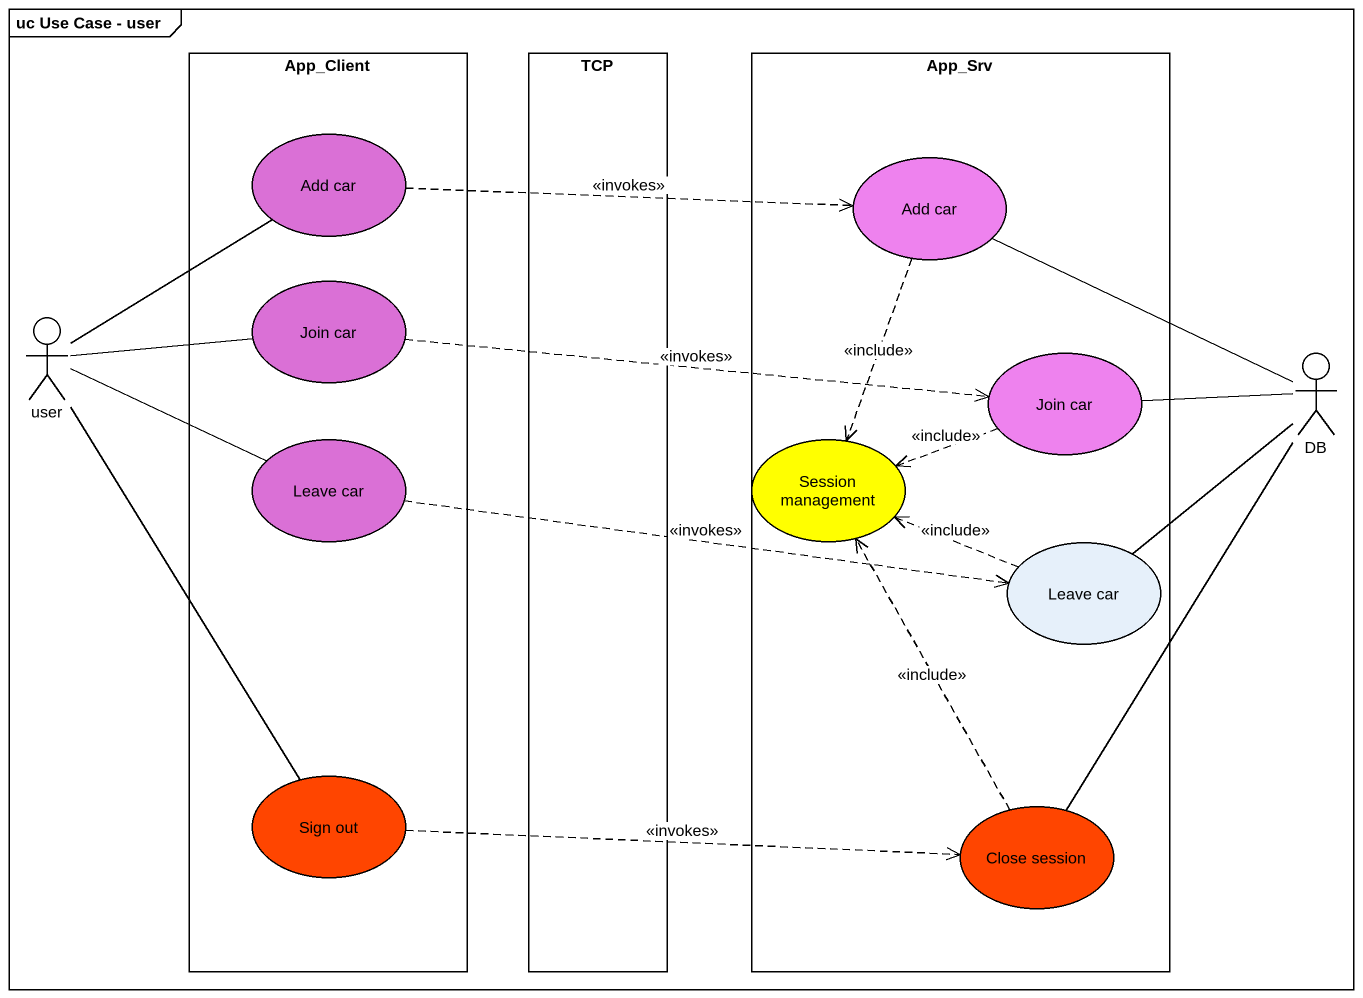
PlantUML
@startuml
mainframe uc Use Case - user
rectangle App_Client {
  usecase "Add car" as Add_car #DA70D6
  usecase "Join car" as Join_car #DA70D6
  usecase "Leave car" as Leave_car #DA70D6
  usecase "Sign out" as Sign_out #FF4500
}
rectangle TCP
rectangle App_Srv {
  usecase "Add car" as Add_car_2 #EE82EE
  usecase "Join car" as Join_car_2 #EE82EE
  usecase "Session management" as Session_management #FFFF00
  usecase "Leave car" as Leave_car_2
  usecase "Close session" as Close_session #FF4500
}
actor user
actor DB
Add_car .right.> Add_car_2 : <<invokes>>
Add_car_2 ..> Session_management : <<include>>
user -up- Add_car
user -right- Join_car
user -right- Leave_car
user -- Sign_out
Join_car .right.> Join_car_2 : <<invokes>>
Join_car_2 .left.> Session_management : <<include>>
DB -left- Add_car_2
DB -left- Join_car_2
DB -- Leave_car_2
DB -- Close_session
Leave_car .right.> Leave_car_2 : <<invokes>>
Leave_car_2 .left.> Session_management : <<include>>
Sign_out .right.> Close_session : <<invokes>>
Close_session .up.> Session_management : <<include>>
@enduml
